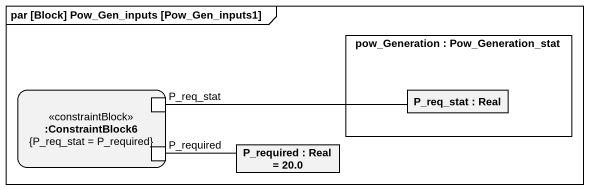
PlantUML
@startuml
mainframe par [Block] Pow_Gen_inputs [Pow_Gen_inputs1]
rectangle "pow_Generation : Pow_Generation_stat" as pow_Generation {
  rectangle "P_req_stat : Real" as P_req_stat
}
rectangle ":ConstraintBlock6\n{P_req_stat = P_required}" as ConstraintBlock6 <<constraintBlock>> {
  port "P_req_stat" as P_req_stat_2
  port P_required
}
rectangle "P_required : Real = 20.0" as P_required_2
P_req_stat_2 -right- P_req_stat
P_required -right- P_required_2
@enduml
